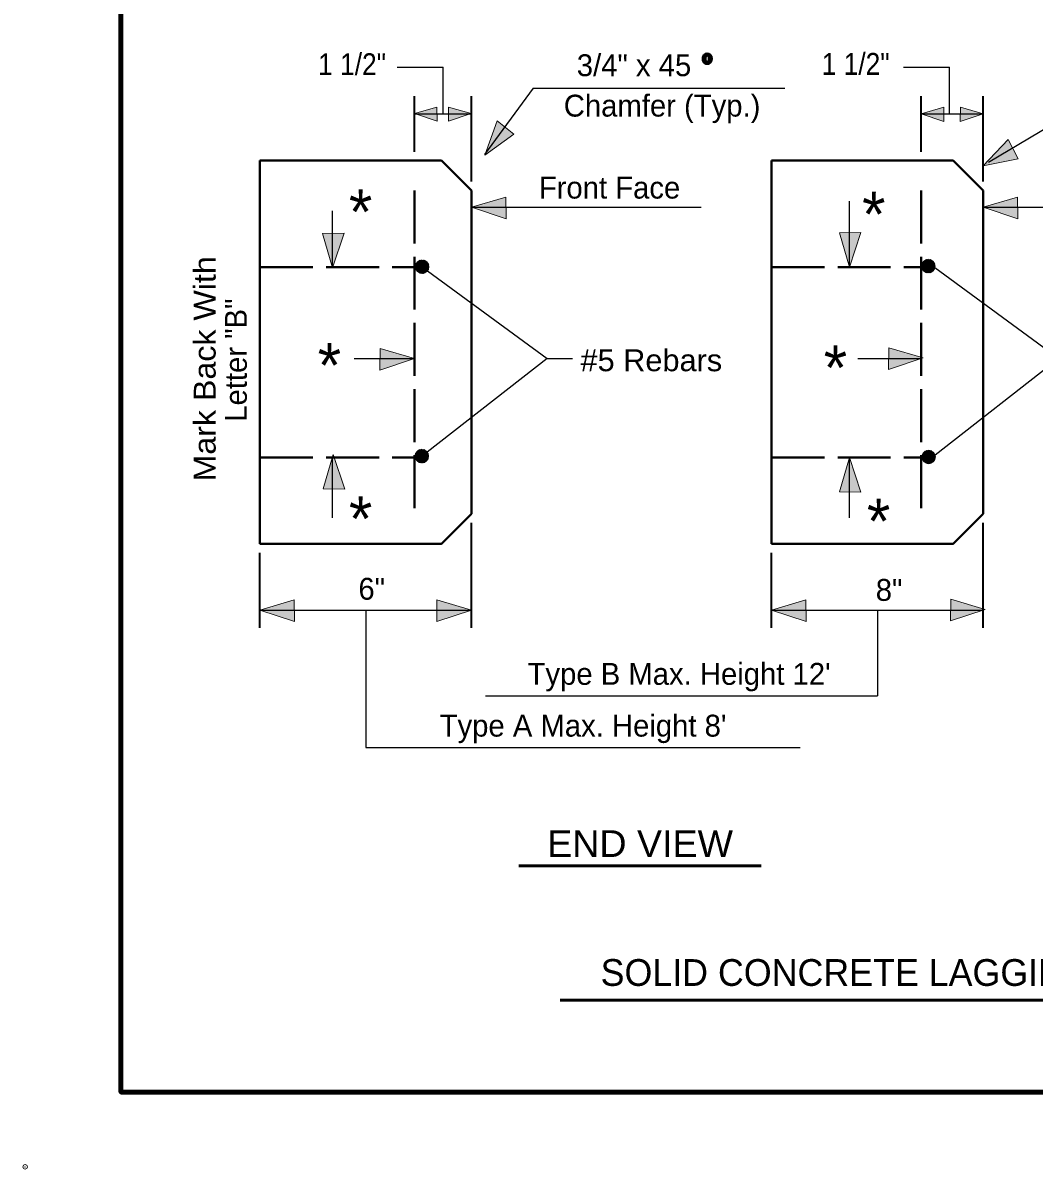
# Model space of a CAD drawing. Extents: x -8731 to -131, y -70198 to -56618.
# Drawn here: x -1726 to -1199, y -70198 to -69600 of the extents above; entities that cross this region are included whole.
import ezdxf
from ezdxf.enums import TextEntityAlignment as Align

# ---------------------------------------------------------------- set-up
doc = ezdxf.new("R2010")
doc.units = 0
doc.header["$LTSCALE"] = 4.6
doc.header["$PDMODE"] = 32
doc.header["$PDSIZE"] = 2.3
doc.linetypes.add('LONG_DASHED', pattern=[7.5, 6, -1.5])
doc.layers.add('1', color=7, linetype='Continuous', lineweight=13)
doc.layers.add('3', color=7, linetype='Continuous', lineweight=40)

msp = doc.modelspace()

# ---------------------------------------------------------------- hatches: boundary and pattern name
at = {"layer": '1'}
for points in [[(-1521.78, -69647.7), (-1509.92, -69651.62), (-1510.02, -69644.24)], [(-1492.22, -69647.7), (-1504.08, -69651.62), (-1503.98, -69644.24)], [(-1257.66, -69647.86), (-1245.78, -69651.78), (-1245.9, -69644.4)], [(-1225.4, -69647.86), (-1237.26, -69651.78), (-1237.16, -69644.4)], [(-1485.14, -69669.32), (-1478.7, -69651.4), (-1469.94, -69658.44)], [(-1225.4, -69674.92), (-1212.22, -69661.18), (-1207.1, -69671.2)], [(-1492.1, -69696.46), (-1474.02, -69702.44), (-1474.18, -69691.18)], [(-1225.4, -69696.46), (-1207.32, -69702.44), (-1207.48, -69691.18)], [(-1564.42, -69728.14), (-1558.44, -69710.06), (-1569.7, -69710.2)], [(-1295, -69727.66), (-1289.04, -69709.58), (-1300.28, -69709.74)], [(-1521.66, -69775.36), (-1539.74, -69781.32), (-1539.58, -69770.08)], [(-1256.58, -69775.02), (-1274.66, -69780.98), (-1274.52, -69769.72)], [(-1564.08, -69825.34), (-1558.1, -69843.42), (-1569.36, -69843.28)], [(-1295, -69826.96), (-1289.04, -69845.04), (-1300.28, -69844.88)], [(-1602.34, -69906.46), (-1584.26, -69912.44), (-1584.42, -69901.18)], [(-1492.1, -69906.46), (-1510.18, -69912.44), (-1510.02, -69901.18)], [(-1335.66, -69906.46), (-1317.58, -69912.44), (-1317.72, -69901.18)], [(-1224.34, -69906.12), (-1242.42, -69912.08), (-1242.26, -69900.84)]]:
    msp.add_hatch(color=256, dxfattribs=at).paths.add_polyline_path(points)
at = {"layer": '3'}
for points in [[(-1371.38, -69620.08), (-1371.36, -69620.18), (-1369.84, -69620.18), (-1369.88, -69620.08), (-1369.98, -69619.74), (-1369.98, -69619.68), (-1370.02, -69619.1), (-1370.02, -69619.08), (-1370.02, -69619), (-1370.02, -69618.96), (-1369.98, -69618.42), (-1369.94, -69618.32), (-1369.84, -69617.98), (-1369.8, -69617.84), (-1369.78, -69617.84), (-1369.78, -69617.84), (-1369.76, -69617.8), (-1369.5, -69617.52), (-1369.44, -69617.5), (-1369.14, -69617.42), (-1367.2, -69617.42), (-1367.42, -69617.04), (-1367.46, -69616.96), (-1368.22, -69616.5), (-1368.26, -69616.48), (-1369.14, -69616.34), (-1369.92, -69616.48), (-1370.1, -69616.5), (-1370.78, -69616.96), (-1370.88, -69617.04), (-1371.08, -69617.42), (-1371.12, -69617.5), (-1371.12, -69617.52), (-1371.26, -69617.8), (-1371.28, -69617.84), (-1371.3, -69617.84), (-1371.36, -69617.98), (-1371.4, -69618.32), (-1371.42, -69618.42), (-1371.48, -69618.96), (-1371.5, -69619), (-1371.5, -69619.08), (-1371.5, -69619.1), (-1371.42, -69619.68), (-1371.42, -69619.74)], [(-1370.98, -69620.98), (-1370.94, -69621.08), (-1367.48, -69621.08), (-1367.36, -69620.98), (-1367.24, -69620.72), (-1369.14, -69620.72), (-1369.52, -69620.64), (-1369.54, -69620.6), (-1369.82, -69620.28), (-1369.82, -69620.22), (-1369.84, -69620.18), (-1371.36, -69620.18), (-1371.34, -69620.22), (-1371.32, -69620.28), (-1371.16, -69620.6), (-1371.14, -69620.64), (-1371.1, -69620.72)], [(-1368.86, -69620.64), (-1369.14, -69620.72), (-1367.24, -69620.72), (-1367.2, -69620.64), (-1367.18, -69620.6), (-1367.04, -69620.28), (-1367.02, -69620.22), (-1366.98, -69620.18), (-1366.94, -69620.08), (-1366.9, -69619.74), (-1366.9, -69619.68), (-1366.82, -69619.1), (-1366.82, -69619.08), (-1366.82, -69619), (-1366.8, -69618.96), (-1366.9, -69618.42), (-1366.9, -69618.32), (-1366.94, -69617.98), (-1366.98, -69617.84), (-1366.98, -69617.84), (-1366.98, -69617.8), (-1366.98, -69617.8), (-1367.16, -69617.52), (-1367.16, -69617.52), (-1367.16, -69617.5), (-1367.2, -69617.42), (-1369.14, -69617.42), (-1368.82, -69617.5), (-1368.8, -69617.52), (-1368.52, -69617.8), (-1368.52, -69617.84), (-1368.5, -69617.84), (-1368.46, -69617.98), (-1368.34, -69618.32), (-1368.34, -69618.42), (-1368.28, -69618.96), (-1368.28, -69619), (-1368.3, -69619.08), (-1368.3, -69619.1), (-1368.34, -69619.68), (-1368.34, -69619.74), (-1368.46, -69620.08), (-1368.48, -69620.18), (-1368.5, -69620.22), (-1368.54, -69620.28), (-1368.76, -69620.6)], [(-1369.26, -69621.78), (-1369.08, -69621.8), (-1368.98, -69621.78), (-1368.84, -69621.76), (-1368.42, -69621.66), (-1368.08, -69621.6), (-1367.48, -69621.08), (-1370.94, -69621.08), (-1370.22, -69621.6), (-1370.14, -69621.66), (-1369.46, -69621.76)]]:
    msp.add_hatch(color=256, dxfattribs=at).paths.add_polyline_path(points)

# ---------------------------------------------------------------- linework, layer by layer
at = {"layer": '1'}
for p, q in [((-1517.14, -69730.96), (-1521.34, -69726.76)), ((-1517.46, -69730.96), (-1521.34, -69727.22)), ((-1517.9, -69730.96), (-1521.34, -69727.52)), ((-1518.34, -69730.96), (-1521.34, -69727.96)), ((-1516.7, -69730.96), (-1521.2, -69726.32)), ((-1516.54, -69730.66), (-1521.06, -69726.16)), ((-1516.1, -69730.52), (-1520.9, -69725.86)), ((-1515.8, -69730.36), (-1520.74, -69725.42)), ((-1515.5, -69730.22), (-1520.46, -69725.26)), ((-1515.2, -69730.06), (-1520.3, -69724.96)), ((-1515.06, -69729.62), (-1520, -69724.66)), ((-1514.74, -69729.46), (-1519.86, -69724.52)), ((-1514.6, -69729.16), (-1519.4, -69724.36)), ((-1514.6, -69728.72), (-1519.1, -69724.06)), ((-1514.46, -69728.26), (-1518.8, -69724.06)), ((-1514.3, -69727.96), (-1518.34, -69724.06)), ((-1514.3, -69727.66), (-1518.06, -69723.92)), ((-1514.3, -69727.22), (-1517.46, -69724.06)), ((-1514.3, -69726.76), (-1517, -69724.06)), ((-1514.46, -69726.32), (-1516.54, -69724.06)), ((-1253.3, -69730.66), (-1257.5, -69726.46)), ((-1253.6, -69730.66), (-1257.5, -69726.92)), ((-1254.06, -69730.66), (-1257.5, -69727.22)), ((-1254.5, -69730.66), (-1257.5, -69727.66)), ((-1252.86, -69730.66), (-1257.34, -69726.02)), ((-1252.7, -69730.36), (-1257.2, -69725.86)), ((-1252.26, -69730.22), (-1257.06, -69725.56)), ((-1251.94, -69730.06), (-1256.9, -69725.12)), ((-1251.66, -69729.92), (-1256.6, -69724.96)), ((-1251.34, -69729.76), (-1256.46, -69724.66)), ((-1251.2, -69729.32), (-1256.14, -69724.36)), ((-1250.9, -69729.16), (-1256, -69724.22)), ((-1250.74, -69728.86), (-1255.54, -69724.06)), ((-1250.74, -69728.42), (-1255.26, -69723.76)), ((-1250.6, -69727.96), (-1254.94, -69723.76)), ((-1250.46, -69727.66), (-1254.5, -69723.76)), ((-1250.46, -69727.36), (-1254.2, -69723.62)), ((-1250.46, -69726.92), (-1253.6, -69723.76)), ((-1250.46, -69726.46), (-1253.14, -69723.76)), ((-1250.6, -69726.02), (-1252.7, -69723.76)), ((-1518.94, -69730.82), (-1521.2, -69728.72)), ((-1255.1, -69730.52), (-1257.34, -69728.42)), ((-1515.66, -69828.92), (-1520.6, -69823.96)), ((-1515.34, -69828.76), (-1520.46, -69823.66)), ((-1515.2, -69828.32), (-1520.14, -69823.36)), ((-1514.9, -69828.16), (-1520, -69823.22)), ((-1514.74, -69827.86), (-1519.54, -69823.06)), ((-1514.74, -69827.42), (-1519.26, -69822.76)), ((-1514.6, -69826.96), (-1518.94, -69822.76)), ((-1514.46, -69826.66), (-1518.5, -69822.76)), ((-1514.46, -69826.36), (-1518.2, -69822.62)), ((-1514.46, -69825.92), (-1517.6, -69822.76)), ((-1514.46, -69825.46), (-1517.14, -69822.76)), ((-1514.6, -69825.02), (-1516.7, -69822.76)), ((-1251.06, -69828.76), (-1256, -69823.82)), ((-1250.74, -69828.62), (-1255.86, -69823.66)), ((-1250.6, -69828.32), (-1255.4, -69823.52)), ((-1250.6, -69827.86), (-1255.1, -69823.22)), ((-1250.46, -69827.42), (-1254.8, -69823.22)), ((-1250.3, -69827.12), (-1254.34, -69823.22)), ((-1250.3, -69826.82), (-1254.06, -69823.06)), ((-1250.3, -69826.36), (-1253.46, -69823.22)), ((-1250.3, -69825.92), (-1253, -69823.22)), ((-1250.46, -69825.46), (-1252.54, -69823.22)), ((-1517.3, -69829.66), (-1521.5, -69825.46)), ((-1517.6, -69829.66), (-1521.5, -69825.92)), ((-1518.06, -69829.66), (-1521.5, -69826.22)), ((-1518.5, -69829.66), (-1521.5, -69826.66)), ((-1516.86, -69829.66), (-1521.34, -69825.02)), ((-1519.1, -69829.52), (-1521.34, -69827.42)), ((-1516.7, -69829.36), (-1521.2, -69824.86)), ((-1516.26, -69829.22), (-1521.06, -69824.56)), ((-1515.94, -69829.06), (-1520.9, -69824.12)), ((-1253.14, -69830.12), (-1257.34, -69825.92)), ((-1253.46, -69830.12), (-1257.34, -69826.36)), ((-1253.9, -69830.12), (-1257.34, -69826.66)), ((-1254.34, -69830.12), (-1257.34, -69827.12)), ((-1252.7, -69830.12), (-1257.2, -69825.46)), ((-1254.94, -69829.96), (-1257.2, -69827.86)), ((-1252.54, -69829.82), (-1257.06, -69825.32)), ((-1252.1, -69829.66), (-1256.9, -69825.02)), ((-1251.8, -69829.52), (-1256.74, -69824.56)), ((-1251.5, -69829.36), (-1256.46, -69824.42)), ((-1251.2, -69829.22), (-1256.3, -69824.12))]:
    msp.add_line(p, q, dxfattribs=at)
at = {"layer": '1', "lineweight": 100}
msp.add_lwpolyline([(-1674.76, -69139.8), (-1674.76, -70157.74), (-184, -70157.74)], dxfattribs=at)
at = {"layer": '1'}
for points in [[(-1521.78, -69647.7), (-1509.92, -69651.62), (-1510.02, -69644.24)], [(-1492.22, -69647.7), (-1504.08, -69651.62), (-1503.98, -69644.24)], [(-1257.66, -69647.86), (-1245.78, -69651.78), (-1245.9, -69644.4)], [(-1225.4, -69647.86), (-1237.26, -69651.78), (-1237.16, -69644.4)], [(-1485.14, -69669.32), (-1478.7, -69651.4), (-1469.94, -69658.44)], [(-1225.4, -69674.92), (-1212.22, -69661.18), (-1207.1, -69671.2)], [(-1492.1, -69696.46), (-1474.02, -69702.44), (-1474.18, -69691.18)], [(-1225.4, -69696.46), (-1207.32, -69702.44), (-1207.48, -69691.18)], [(-1564.42, -69728.14), (-1558.44, -69710.06), (-1569.7, -69710.2)], [(-1295, -69727.66), (-1289.04, -69709.58), (-1300.28, -69709.74)], [(-1521.66, -69775.36), (-1539.74, -69781.32), (-1539.58, -69770.08)], [(-1256.58, -69775.02), (-1274.66, -69780.98), (-1274.52, -69769.72)], [(-1564.08, -69825.34), (-1558.1, -69843.42), (-1569.36, -69843.28)], [(-1295, -69826.96), (-1289.04, -69845.04), (-1300.28, -69844.88)], [(-1602.34, -69906.46), (-1584.26, -69912.44), (-1584.42, -69901.18)], [(-1492.1, -69906.46), (-1510.18, -69912.44), (-1510.02, -69901.18)], [(-1335.66, -69906.46), (-1317.58, -69912.44), (-1317.72, -69901.18)], [(-1224.34, -69906.12), (-1242.42, -69912.08), (-1242.26, -69900.84)]]:
    msp.add_lwpolyline(points, close=True, dxfattribs=at)
for centre in [(-1517.75, -69727.51), (-1253.9, -69727.21), (-1517.9, -69826.21), (-1253.75, -69826.66)]:
    msp.add_circle(centre, 3.52, dxfattribs=at)
msp.add_point((-1724.7, -70196.7), dxfattribs=at)
at = {"layer": '3', "lineweight": 25}
for p, q in [((-1530.8, -69623.42), (-1506.8, -69623.42)), ((-1506.8, -69647.86), (-1506.8, -69623.42)), ((-1266.8, -69623.42), (-1242.8, -69623.42)), ((-1242.8, -69647.86), (-1242.8, -69623.42)), ((-1459.86, -69634.36), (-1485.34, -69669.02)), ((-1459.86, -69634.36), (-1328.74, -69634.36)), ((-1164.66, -69638.56), (-1222.54, -69673.22)), ((-1521.66, -69647.86), (-1492.1, -69647.86)), ((-1257.66, -69647.86), (-1225.4, -69647.86)), ((-1564.54, -69727.66), (-1564.54, -69698.3)), ((-1492.1, -69696.46), (-1372.26, -69696.46)), ((-1295, -69727.66), (-1295, -69693.3)), ((-1225.4, -69696.46), (-1102.26, -69696.46)), ((-1553.26, -69775.36), (-1521.66, -69775.36)), ((-1452.66, -69775.36), (-1439.46, -69775.36)), ((-1290.74, -69775.36), (-1257.66, -69775.36)), ((-1564.54, -69858.3), (-1564.54, -69826.96)), ((-1295, -69858.3), (-1295, -69826.96)), ((-1602.34, -69906.46), (-1492.1, -69906.46)), ((-1547.14, -69906.46), (-1547.14, -69978.16)), ((-1335.66, -69906.46), (-1225.4, -69906.46)), ((-1280.46, -69906.46), (-1280.46, -69951.16)), ((-1484.74, -69951.16), (-1280.46, -69951.16)), ((-1547.14, -69978.16), (-1320.66, -69978.16))]:
    msp.add_line(p, q, dxfattribs=at)
at = {"layer": '3', "lineweight": 35}
for p, q in [((-1521.66, -69667.52), (-1521.66, -69638.56)), ((-1492.1, -69683.12), (-1492.1, -69638.56)), ((-1257.66, -69667.52), (-1257.66, -69638.56)), ((-1225.4, -69683.12), (-1225.4, -69638.56)), ((-1492.1, -69915.76), (-1492.1, -69861.02)), ((-1225.4, -69915.76), (-1225.4, -69861.02)), ((-1602.34, -69915.76), (-1602.34, -69876.62)), ((-1335.66, -69915.76), (-1335.66, -69876.62))]:
    msp.add_line(p, q, dxfattribs=at)
at = {"layer": '3'}
for p, q in [((-1602.34, -69672.16), (-1602.34, -69871.96)), ((-1602.34, -69672.16), (-1507.7, -69672.16)), ((-1492.1, -69687.76), (-1507.7, -69672.16)), ((-1335.66, -69672.16), (-1335.66, -69871.96)), ((-1335.66, -69672.16), (-1241, -69672.16)), ((-1225.4, -69687.76), (-1241, -69672.16)), ((-1492.1, -69687.76), (-1492.1, -69856.36)), ((-1225.4, -69687.76), (-1225.4, -69856.36))]:
    msp.add_line(p, q, dxfattribs=at)
at = {"layer": '3', "linetype": 'LONG_DASHED'}
for p, q in [((-1521.66, -69687.76), (-1521.66, -69856.36)), ((-1257.66, -69687.76), (-1257.66, -69856.36)), ((-1602.34, -69727.66), (-1521.66, -69727.66)), ((-1335.66, -69727.66), (-1257.66, -69727.66)), ((-1602.34, -69826.96), (-1521.66, -69826.96)), ((-1335.66, -69826.96), (-1257.66, -69826.96))]:
    msp.add_line(p, q, dxfattribs=at)
at = {"layer": '3', "lineweight": 53}
for p, q in [((-1467.34, -70039.82), (-1341.06, -70039.82)), ((-1445.9, -70109.72), (-1147.54, -70109.72))]:
    msp.add_line(p, q, dxfattribs=at)
at = {"layer": '3'}
for points in [[(-1371.38, -69620.08), (-1371.36, -69620.18), (-1369.84, -69620.18), (-1369.88, -69620.08), (-1369.98, -69619.74), (-1369.98, -69619.68), (-1370.02, -69619.1), (-1370.02, -69619.08), (-1370.02, -69619), (-1370.02, -69618.96), (-1369.98, -69618.42), (-1369.94, -69618.32), (-1369.84, -69617.98), (-1369.8, -69617.84), (-1369.78, -69617.84), (-1369.78, -69617.84), (-1369.76, -69617.8), (-1369.5, -69617.52), (-1369.44, -69617.5), (-1369.14, -69617.42), (-1367.2, -69617.42), (-1367.42, -69617.04), (-1367.46, -69616.96), (-1368.22, -69616.5), (-1368.26, -69616.48), (-1369.14, -69616.34), (-1369.92, -69616.48), (-1370.1, -69616.5), (-1370.78, -69616.96), (-1370.88, -69617.04), (-1371.08, -69617.42), (-1371.12, -69617.5), (-1371.12, -69617.52), (-1371.26, -69617.8), (-1371.28, -69617.84), (-1371.3, -69617.84), (-1371.36, -69617.98), (-1371.4, -69618.32), (-1371.42, -69618.42), (-1371.48, -69618.96), (-1371.5, -69619), (-1371.5, -69619.08), (-1371.5, -69619.1), (-1371.42, -69619.68), (-1371.42, -69619.74)], [(-1370.98, -69620.98), (-1370.94, -69621.08), (-1367.48, -69621.08), (-1367.36, -69620.98), (-1367.24, -69620.72), (-1369.14, -69620.72), (-1369.52, -69620.64), (-1369.54, -69620.6), (-1369.82, -69620.28), (-1369.82, -69620.22), (-1369.84, -69620.18), (-1371.36, -69620.18), (-1371.34, -69620.22), (-1371.32, -69620.28), (-1371.16, -69620.6), (-1371.14, -69620.64), (-1371.1, -69620.72)], [(-1368.86, -69620.64), (-1369.14, -69620.72), (-1367.24, -69620.72), (-1367.2, -69620.64), (-1367.18, -69620.6), (-1367.04, -69620.28), (-1367.02, -69620.22), (-1366.98, -69620.18), (-1366.94, -69620.08), (-1366.9, -69619.74), (-1366.9, -69619.68), (-1366.82, -69619.1), (-1366.82, -69619.08), (-1366.82, -69619), (-1366.8, -69618.96), (-1366.9, -69618.42), (-1366.9, -69618.32), (-1366.94, -69617.98), (-1366.98, -69617.84), (-1366.98, -69617.84), (-1366.98, -69617.8), (-1366.98, -69617.8), (-1367.16, -69617.52), (-1367.16, -69617.52), (-1367.16, -69617.5), (-1367.2, -69617.42), (-1369.14, -69617.42), (-1368.82, -69617.5), (-1368.8, -69617.52), (-1368.52, -69617.8), (-1368.52, -69617.84), (-1368.5, -69617.84), (-1368.46, -69617.98), (-1368.34, -69618.32), (-1368.34, -69618.42), (-1368.28, -69618.96), (-1368.28, -69619), (-1368.3, -69619.08), (-1368.3, -69619.1), (-1368.34, -69619.68), (-1368.34, -69619.74), (-1368.46, -69620.08), (-1368.48, -69620.18), (-1368.5, -69620.22), (-1368.54, -69620.28), (-1368.76, -69620.6)], [(-1369.26, -69621.78), (-1369.08, -69621.8), (-1368.98, -69621.78), (-1368.84, -69621.76), (-1368.42, -69621.66), (-1368.08, -69621.6), (-1367.48, -69621.08), (-1370.94, -69621.08), (-1370.22, -69621.6), (-1370.14, -69621.66), (-1369.46, -69621.76)]]:
    msp.add_lwpolyline(points, close=True, dxfattribs=at)
at = {"layer": '3', "lineweight": 25}
for points in [[(-1250.46, -69727.96), (-1185.94, -69775.36), (-1250.3, -69825.76)], [(-1514.9, -69729.62), (-1452.66, -69775.36), (-1515.06, -69824.12)]]:
    msp.add_lwpolyline(points, dxfattribs=at)
at = {"layer": '3'}
for points in [[(-1602.34, -69871.96), (-1507.7, -69871.96), (-1492.1, -69856.36)], [(-1335.66, -69871.96), (-1241, -69871.96), (-1225.4, -69856.36)]]:
    msp.add_lwpolyline(points, dxfattribs=at)

# ---------------------------------------------------------------- texts
for s, height, width, p in [('1 1/2"', 11.4, 0.9, (-1554.28, -69627.62)), ('1 1/2"', 11.4, 0.9, (-1291.78, -69627.46)), ('#5 Rebars', 11.4, 1.05, (-1398.29, -69781.96)), ('END VIEW', 13.95, 1.05, (-1404.15, -70035.16))]:
    msp.add_text(s, height=height, dxfattribs=dict(at, width=width)).set_placement(p, align=Align.CENTER)
for s, height, p in [('3/4" x 45', 11.4, (-1407.33, -69628.16)), ('Chamfer (Typ.)', 11.4, (-1392.69, -69649.22)), ('Front Face', 11.4, (-1420.09, -69691.96)), ('*', 23.4, (-1549.84, -69710.56)), ('*', 23.4, (-1282.34, -69711.82)), ('*', 23.4, (-1566.08, -69790.56)), ('*', 23.4, (-1302.34, -69791.82)), ('*', 23.4, (-1549.84, -69870.56)), ('*', 23.4, (-1279.84, -69871.82)), ('6" ', 11.4, (-1541.92, -69901.06)), ('8" ', 11.4, (-1272.26, -69901.66)), ("Type B Max. Height 12'", 11.4, (-1383.81, -69945.42)), ("Type A Max. Height 8'", 11.4, (-1433.87, -69972.42)), ('SOLID CONCRETE LAGGING', 13.95, (-1296.72, -70102.36))]:
    msp.add_text(s, height=height, dxfattribs=at).set_placement(p, align=Align.CENTER)
at = {"layer": '3', "width": 1.1}
msp.add_text('Mark Back With', height=11.4, rotation=90, dxfattribs=at).set_placement((-1625.4, -69780.71), align=Align.CENTER)
at = {"layer": '3'}
msp.add_text('Letter "B"', height=11.4, rotation=90, dxfattribs=at).set_placement((-1609.14, -69776.18), align=Align.CENTER)

doc.saveas('drawing.dxf')
